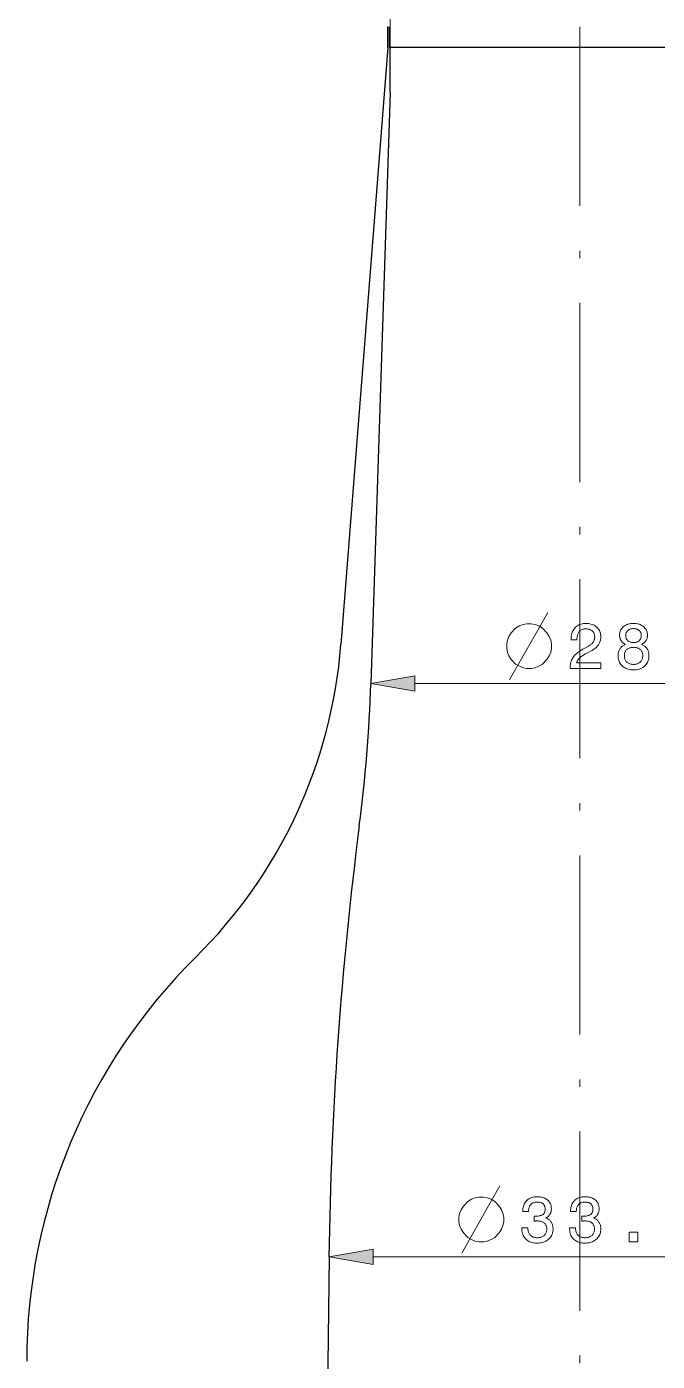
# Model space of a CAD drawing. Extents: x 0 to 297, y 0 to 562.
# Drawn here: x 116.5 to 158.7, y 285.5 to 374.9 of the extents above; entities that cross this region are included whole.
import ezdxf

# ---------------------------------------------------------------- set-up
doc = ezdxf.new("R2010")
doc.units = 0
doc.linetypes.add('DASHDOT', pattern=[18.5, 12, -3, 0.5, -3])

msp = doc.modelspace()

# ---------------------------------------------------------------- linework, layer by layer
at = {"color": 7, "lineweight": 13}
for p, q in [((140.802, 373.509), (140.802, 403.662)), ((142.456, 330.909), (164.547, 330.909)), ((139.656, 292.509), (167.347, 292.509))]:
    msp.add_line(p, q, dxfattribs=at)
at = {"color": 7, "linetype": 'DASHDOT', "lineweight": 13}
msp.add_line((153.502, 393.394), (153.502, 102.364), dxfattribs=at)
at = {"color": 7, "lineweight": 30, "ltscale": 0.035001}
msp.add_line((140.652, 373.509), (140.652, 374.909), dxfattribs=at)
at = {"color": 7, "lineweight": 30, "ltscale": 0.034709}
msp.add_line((140.752, 373.509), (140.752, 374.897), dxfattribs=at)
at = {"color": 7, "lineweight": 30}
for p, q in [((140.652, 373.509), (137.502, 333.509)), ((166.252, 373.509), (140.752, 373.509)), ((166.202, 373.509), (140.802, 373.509)), ((140.802, 370.509), (139.502, 330.909)), ((136.702, 292.509), (135.702, 209.509))]:
    msp.add_line(p, q, dxfattribs=at)
at = {"color": 7, "lineweight": 30, "ltscale": 0.075}
msp.add_line((140.802, 370.509), (140.802, 373.509), dxfattribs=at)
at = {"color": 7, "lineweight": 13}
for points in [[(148.802, 331.159), (150.502, 334.159), (151.352, 335.659)], [(145.603, 292.759), (147.303, 295.759), (148.153, 297.259)]]:
    msp.add_lwpolyline(points, dxfattribs=at)
for points in [[(150.252, 334.909), (149.952, 334.909), (149.702, 334.859), (149.452, 334.759), (149.202, 334.609), (148.902, 334.309), (148.752, 334.059), (148.652, 333.809), (148.602, 333.559), (148.602, 333.259), (148.652, 333.009), (148.752, 332.759), (148.902, 332.509), (149.202, 332.209), (149.452, 332.059), (149.702, 331.959), (149.952, 331.909), (150.252, 331.909), (150.502, 331.959), (150.752, 332.059), (151.002, 332.209), (151.302, 332.509), (151.452, 332.759), (151.552, 333.009), (151.602, 333.259), (151.602, 333.559), (151.552, 333.809), (151.452, 334.059), (151.302, 334.309), (151.002, 334.609), (150.752, 334.759), (150.502, 334.859)], [(152.849, 331.909), (152.849, 331.921), (152.851, 332.009), (152.857, 332.093), (152.868, 332.175), (152.882, 332.254), (152.901, 332.329), (152.923, 332.402), (152.95, 332.472), (152.981, 332.539), (153.016, 332.603), (153.056, 332.664), (153.1, 332.724), (153.152, 332.784), (153.21, 332.843), (153.274, 332.902), (153.346, 332.961), (153.423, 333.021), (153.508, 333.079), (153.599, 333.138), (153.697, 333.197), (153.802, 333.256), (154.057, 333.395), (154.102, 333.42), (154.144, 333.446), (154.184, 333.472), (154.221, 333.499), (154.256, 333.527), (154.288, 333.555), (154.318, 333.584), (154.345, 333.613), (154.37, 333.644), (154.392, 333.674), (154.412, 333.706), (154.43, 333.738), (154.446, 333.772), (154.46, 333.807), (154.471, 333.843), (154.481, 333.88), (154.488, 333.918), (154.493, 333.957), (154.497, 333.997), (154.498, 334.038), (154.496, 334.085), (154.491, 334.13), (154.483, 334.173), (154.472, 334.214), (154.457, 334.253), (154.439, 334.291), (154.418, 334.327), (154.393, 334.36), (154.365, 334.392), (154.334, 334.423), (154.3, 334.451), (154.264, 334.475), (154.226, 334.497), (154.186, 334.516), (154.143, 334.533), (154.098, 334.546), (154.051, 334.556), (154.002, 334.563), (153.951, 334.568), (153.897, 334.569), (153.844, 334.567), (153.793, 334.562), (153.744, 334.552), (153.698, 334.54), (153.654, 334.523), (153.612, 334.502), (153.572, 334.478), (153.535, 334.45), (153.5, 334.419), (153.468, 334.384), (153.438, 334.345), (153.411, 334.304), (153.388, 334.26), (153.367, 334.213), (153.35, 334.163), (153.336, 334.111), (153.325, 334.056), (153.317, 333.998), (153.312, 333.937), (153.311, 333.873), (153.311, 333.838), (152.919, 333.838), (152.919, 333.899), (152.921, 333.992), (152.929, 334.081), (152.943, 334.166), (152.962, 334.247), (152.986, 334.324), (153.016, 334.397), (153.051, 334.466), (153.091, 334.532), (153.137, 334.593), (153.188, 334.65), (153.244, 334.703), (153.304, 334.75), (153.368, 334.792), (153.435, 334.828), (153.506, 334.858), (153.581, 334.883), (153.66, 334.903), (153.743, 334.917), (153.83, 334.925), (153.92, 334.928), (154.007, 334.925), (154.09, 334.918), (154.17, 334.905), (154.247, 334.888), (154.32, 334.866), (154.39, 334.839), (154.457, 334.807), (154.52, 334.77), (154.579, 334.728), (154.636, 334.681), (154.688, 334.63), (154.734, 334.576), (154.775, 334.519), (154.81, 334.459), (154.841, 334.396), (154.865, 334.33), (154.884, 334.26), (154.898, 334.188), (154.906, 334.112), (154.909, 334.034), (154.907, 333.973), (154.902, 333.913), (154.894, 333.855), (154.883, 333.798), (154.869, 333.743), (154.851, 333.69), (154.83, 333.638), (154.806, 333.587), (154.779, 333.538), (154.749, 333.491), (154.715, 333.445), (154.678, 333.4), (154.637, 333.357), (154.593, 333.314), (154.546, 333.273), (154.496, 333.234), (154.442, 333.195), (154.384, 333.158), (154.324, 333.122), (154.259, 333.087), (154.006, 332.959), (153.936, 332.921), (153.87, 332.885), (153.808, 332.849), (153.751, 332.814), (153.697, 332.78), (153.647, 332.746), (153.601, 332.713), (153.56, 332.681), (153.522, 332.65), (153.489, 332.619), (153.459, 332.588), (153.43, 332.557), (153.404, 332.525), (153.38, 332.492), (153.358, 332.458), (153.339, 332.424), (153.321, 332.389), (153.306, 332.353), (153.292, 332.317), (153.281, 332.28), (154.909, 332.28), (154.909, 331.909)], [(156.564, 333.524), (156.525, 333.542), (156.488, 333.562), (156.454, 333.584), (156.421, 333.607), (156.39, 333.63), (156.362, 333.656), (156.335, 333.682), (156.31, 333.71), (156.287, 333.74), (156.266, 333.77), (156.248, 333.802), (156.231, 333.835), (156.216, 333.87), (156.203, 333.906), (156.192, 333.944), (156.183, 333.983), (156.176, 334.024), (156.171, 334.066), (156.168, 334.109), (156.167, 334.154), (156.17, 334.221), (156.178, 334.286), (156.191, 334.348), (156.209, 334.408), (156.232, 334.465), (156.26, 334.52), (156.294, 334.572), (156.333, 334.621), (156.377, 334.668), (156.426, 334.713), (156.479, 334.753), (156.535, 334.79), (156.595, 334.822), (156.657, 334.85), (156.723, 334.874), (156.792, 334.893), (156.864, 334.908), (156.939, 334.919), (157.018, 334.925), (157.099, 334.928), (157.181, 334.925), (157.26, 334.919), (157.335, 334.908), (157.407, 334.893), (157.476, 334.874), (157.542, 334.85), (157.605, 334.822), (157.664, 334.79), (157.72, 334.753), (157.773, 334.713), (157.821, 334.668), (157.865, 334.621), (157.903, 334.572), (157.937, 334.52), (157.965, 334.465), (157.988, 334.408), (158.006, 334.348), (158.019, 334.286), (158.026, 334.221), (158.029, 334.154), (158.028, 334.109), (158.025, 334.065), (158.02, 334.023), (158.013, 333.982), (158.005, 333.943), (157.994, 333.905), (157.981, 333.868), (157.967, 333.833), (157.95, 333.8), (157.932, 333.768), (157.912, 333.738), (157.889, 333.708), (157.864, 333.681), (157.838, 333.654), (157.809, 333.629), (157.778, 333.605), (157.746, 333.583), (157.711, 333.562), (157.674, 333.542), (157.635, 333.524), (157.683, 333.504), (157.729, 333.482), (157.772, 333.459), (157.813, 333.433), (157.851, 333.406), (157.887, 333.377), (157.921, 333.345), (157.952, 333.312), (157.98, 333.276), (158.007, 333.239), (158.031, 333.2), (158.052, 333.159), (158.071, 333.116), (158.087, 333.072), (158.101, 333.025), (158.112, 332.978), (158.121, 332.928), (158.127, 332.877), (158.131, 332.824), (158.132, 332.769), (158.129, 332.684), (158.121, 332.603), (158.107, 332.525), (158.088, 332.451), (158.062, 332.38), (158.032, 332.313), (157.995, 332.249), (157.953, 332.189), (157.906, 332.133), (157.853, 332.079), (157.795, 332.031), (157.733, 331.987), (157.668, 331.948), (157.598, 331.915), (157.525, 331.886), (157.447, 331.863), (157.366, 331.845), (157.281, 331.832), (157.192, 331.825), (157.099, 331.822), (157.006, 331.825), (156.917, 331.832), (156.832, 331.845), (156.751, 331.863), (156.674, 331.886), (156.601, 331.915), (156.531, 331.948), (156.466, 331.987), (156.404, 332.031), (156.347, 332.079), (156.294, 332.133), (156.246, 332.189), (156.205, 332.249), (156.168, 332.313), (156.138, 332.38), (156.113, 332.451), (156.093, 332.525), (156.079, 332.603), (156.071, 332.684), (156.068, 332.769), (156.07, 332.824), (156.073, 332.877), (156.08, 332.928), (156.088, 332.978), (156.1, 333.025), (156.113, 333.072), (156.13, 333.116), (156.149, 333.159), (156.17, 333.2), (156.194, 333.239), (156.22, 333.276), (156.249, 333.312), (156.28, 333.345), (156.313, 333.377), (156.349, 333.406), (156.387, 333.433), (156.428, 333.459), (156.471, 333.482), (156.516, 333.504)], [(156.578, 334.12), (156.58, 334.078), (156.584, 334.038), (156.591, 333.999), (156.601, 333.962), (156.614, 333.926), (156.63, 333.892), (156.648, 333.86), (156.67, 333.83), (156.694, 333.801), (156.721, 333.774), (156.75, 333.75), (156.781, 333.727), (156.815, 333.708), (156.85, 333.691), (156.887, 333.676), (156.925, 333.665), (156.966, 333.655), (157.009, 333.649), (157.053, 333.645), (157.099, 333.644), (157.146, 333.645), (157.191, 333.649), (157.234, 333.655), (157.274, 333.665), (157.313, 333.676), (157.351, 333.691), (157.386, 333.708), (157.419, 333.727), (157.45, 333.75), (157.48, 333.774), (157.507, 333.801), (157.531, 333.83), (157.552, 333.86), (157.571, 333.892), (157.586, 333.926), (157.599, 333.962), (157.609, 333.999), (157.616, 334.038), (157.621, 334.078), (157.622, 334.12), (157.621, 334.162), (157.616, 334.202), (157.61, 334.241), (157.6, 334.277), (157.587, 334.312), (157.572, 334.345), (157.554, 334.376), (157.533, 334.406), (157.509, 334.433), (157.483, 334.459), (157.454, 334.482), (157.423, 334.503), (157.39, 334.521), (157.355, 334.537), (157.317, 334.551), (157.278, 334.562), (157.236, 334.571), (157.193, 334.577), (157.147, 334.581), (157.099, 334.582), (157.052, 334.581), (157.006, 334.577), (156.963, 334.571), (156.922, 334.562), (156.883, 334.551), (156.845, 334.537), (156.81, 334.521), (156.777, 334.503), (156.746, 334.482), (156.718, 334.459), (156.691, 334.433), (156.668, 334.406), (156.647, 334.376), (156.629, 334.345), (156.613, 334.312), (156.601, 334.277), (156.591, 334.241), (156.584, 334.202), (156.58, 334.162)], [(156.484, 332.777), (156.485, 332.724), (156.49, 332.672), (156.499, 332.623), (156.51, 332.576), (156.525, 332.532), (156.543, 332.49), (156.565, 332.45), (156.59, 332.412), (156.618, 332.377), (156.649, 332.344), (156.683, 332.314), (156.72, 332.287), (156.759, 332.263), (156.801, 332.242), (156.844, 332.225), (156.891, 332.21), (156.939, 332.199), (156.99, 332.191), (157.043, 332.186), (157.099, 332.185), (157.155, 332.186), (157.209, 332.191), (157.26, 332.199), (157.309, 332.21), (157.356, 332.225), (157.4, 332.242), (157.441, 332.263), (157.48, 332.287), (157.517, 332.314), (157.551, 332.344), (157.583, 332.377), (157.611, 332.412), (157.636, 332.45), (157.657, 332.49), (157.676, 332.532), (157.69, 332.576), (157.702, 332.623), (157.71, 332.672), (157.715, 332.724), (157.717, 332.777), (157.715, 332.827), (157.71, 332.875), (157.702, 332.921), (157.691, 332.964), (157.676, 333.006), (157.658, 333.045), (157.636, 333.082), (157.612, 333.117), (157.584, 333.15), (157.552, 333.181), (157.518, 333.209), (157.482, 333.234), (157.443, 333.257), (157.401, 333.276), (157.357, 333.292), (157.31, 333.306), (157.261, 333.316), (157.21, 333.324), (157.156, 333.328), (157.099, 333.33), (157.043, 333.328), (156.989, 333.324), (156.938, 333.316), (156.889, 333.306), (156.843, 333.292), (156.799, 333.276), (156.758, 333.257), (156.719, 333.234), (156.682, 333.209), (156.648, 333.181), (156.617, 333.15), (156.589, 333.117), (156.564, 333.082), (156.543, 333.045), (156.525, 333.006), (156.51, 332.964), (156.498, 332.921), (156.49, 332.875), (156.485, 332.827)], [(142.456, 331.43), (139.502, 330.909), (142.456, 330.388)], [(147.053, 296.509), (146.753, 296.509), (146.503, 296.459), (146.253, 296.359), (146.003, 296.209), (145.703, 295.909), (145.553, 295.659), (145.453, 295.409), (145.403, 295.159), (145.403, 294.859), (145.453, 294.609), (145.553, 294.359), (145.703, 294.109), (146.003, 293.809), (146.253, 293.659), (146.503, 293.559), (146.753, 293.509), (147.053, 293.509), (147.303, 293.559), (147.553, 293.659), (147.803, 293.809), (148.103, 294.109), (148.253, 294.359), (148.353, 294.609), (148.403, 294.859), (148.403, 295.159), (148.353, 295.409), (148.253, 295.659), (148.103, 295.909), (147.803, 296.209), (147.553, 296.359), (147.303, 296.459)], [(149.614, 294.449), (150.012, 294.449), (150.015, 294.387), (150.021, 294.328), (150.031, 294.272), (150.043, 294.219), (150.059, 294.168), (150.078, 294.121), (150.1, 294.076), (150.126, 294.034), (150.154, 293.995), (150.186, 293.959), (150.221, 293.926), (150.259, 293.896), (150.299, 293.87), (150.342, 293.847), (150.387, 293.828), (150.435, 293.813), (150.486, 293.8), (150.54, 293.792), (150.596, 293.787), (150.655, 293.785), (150.713, 293.786), (150.768, 293.791), (150.821, 293.799), (150.871, 293.81), (150.919, 293.824), (150.964, 293.842), (151.007, 293.862), (151.047, 293.886), (151.085, 293.913), (151.12, 293.943), (151.152, 293.976), (151.181, 294.011), (151.207, 294.048), (151.229, 294.088), (151.247, 294.131), (151.263, 294.175), (151.275, 294.222), (151.283, 294.271), (151.288, 294.323), (151.29, 294.377), (151.288, 294.426), (151.283, 294.473), (151.275, 294.518), (151.263, 294.56), (151.248, 294.6), (151.229, 294.638), (151.208, 294.674), (151.183, 294.708), (151.154, 294.739), (151.122, 294.768), (151.087, 294.795), (151.05, 294.819), (151.009, 294.84), (150.966, 294.858), (150.921, 294.873), (150.872, 294.886), (150.821, 294.896), (150.767, 294.903), (150.71, 294.907), (150.651, 294.908), (150.643, 294.908), (150.634, 294.908), (150.625, 294.908), (150.617, 294.908), (150.608, 294.908), (150.599, 294.908), (150.59, 294.907), (150.581, 294.907), (150.572, 294.907), (150.562, 294.906), (150.553, 294.906), (150.543, 294.905), (150.532, 294.905), (150.521, 294.904), (150.509, 294.904), (150.496, 294.903), (150.483, 294.902), (150.469, 294.902), (150.455, 294.901), (150.44, 294.9), (150.44, 295.239), (150.449, 295.239), (150.459, 295.239), (150.468, 295.238), (150.477, 295.238), (150.486, 295.238), (150.494, 295.237), (150.503, 295.237), (150.512, 295.237), (150.52, 295.237), (150.529, 295.236), (150.537, 295.236), (150.545, 295.236), (150.553, 295.236), (150.561, 295.236), (150.569, 295.236), (150.577, 295.235), (150.585, 295.235), (150.592, 295.235), (150.6, 295.235), (150.607, 295.235), (150.663, 295.236), (150.717, 295.24), (150.768, 295.246), (150.815, 295.254), (150.86, 295.264), (150.902, 295.277), (150.94, 295.292), (150.976, 295.309), (151.008, 295.328), (151.038, 295.35), (151.064, 295.374), (151.088, 295.401), (151.109, 295.43), (151.128, 295.461), (151.143, 295.495), (151.156, 295.532), (151.165, 295.57), (151.172, 295.612), (151.177, 295.655), (151.178, 295.701), (151.177, 295.746), (151.173, 295.788), (151.166, 295.828), (151.156, 295.866), (151.144, 295.902), (151.129, 295.936), (151.111, 295.968), (151.091, 295.998), (151.068, 296.026), (151.042, 296.051), (151.014, 296.074), (150.983, 296.095), (150.95, 296.113), (150.914, 296.129), (150.876, 296.143), (150.836, 296.154), (150.793, 296.162), (150.748, 296.169), (150.701, 296.172), (150.651, 296.173), (150.595, 296.172), (150.542, 296.167), (150.491, 296.159), (150.444, 296.147), (150.399, 296.133), (150.357, 296.115), (150.317, 296.094), (150.281, 296.07), (150.247, 296.042), (150.216, 296.011), (150.187, 295.977), (150.162, 295.94), (150.14, 295.9), (150.121, 295.857), (150.104, 295.811), (150.091, 295.762), (150.08, 295.709), (150.073, 295.654), (150.069, 295.596), (150.067, 295.535), (149.683, 295.535), (149.683, 295.564), (149.686, 295.65), (149.694, 295.733), (149.706, 295.812), (149.724, 295.888), (149.747, 295.96), (149.776, 296.028), (149.809, 296.093), (149.847, 296.154), (149.891, 296.212), (149.939, 296.266), (149.992, 296.316), (150.049, 296.36), (150.109, 296.4), (150.173, 296.433), (150.24, 296.462), (150.311, 296.486), (150.385, 296.504), (150.463, 296.517), (150.545, 296.525), (150.63, 296.528), (150.72, 296.525), (150.805, 296.519), (150.887, 296.508), (150.965, 296.494), (151.038, 296.474), (151.107, 296.451), (151.172, 296.423), (151.233, 296.391), (151.29, 296.355), (151.342, 296.315), (151.391, 296.27), (151.434, 296.223), (151.472, 296.172), (151.504, 296.117), (151.532, 296.06), (151.555, 295.998), (151.573, 295.934), (151.585, 295.866), (151.593, 295.795), (151.595, 295.72), (151.595, 295.677), (151.592, 295.636), (151.587, 295.596), (151.58, 295.557), (151.572, 295.519), (151.561, 295.482), (151.548, 295.447), (151.534, 295.413), (151.518, 295.38), (151.5, 295.349), (151.479, 295.319), (151.458, 295.29), (151.434, 295.263), (151.408, 295.238), (151.381, 295.214), (151.351, 295.191), (151.32, 295.17), (151.287, 295.15), (151.253, 295.132), (151.216, 295.115), (151.263, 295.096), (151.308, 295.076), (151.351, 295.053), (151.391, 295.028), (151.429, 295.002), (151.465, 294.973), (151.498, 294.943), (151.529, 294.91), (151.558, 294.875), (151.584, 294.839), (151.608, 294.801), (151.629, 294.76), (151.648, 294.719), (151.664, 294.675), (151.678, 294.63), (151.689, 294.583), (151.698, 294.534), (151.704, 294.483), (151.708, 294.431), (151.709, 294.377), (151.706, 294.292), (151.698, 294.211), (151.683, 294.133), (151.662, 294.059), (151.636, 293.988), (151.603, 293.92), (151.565, 293.856), (151.52, 293.795), (151.47, 293.738), (151.414, 293.684), (151.353, 293.634), (151.288, 293.589), (151.22, 293.55), (151.147, 293.516), (151.071, 293.488), (150.99, 293.464), (150.906, 293.446), (150.818, 293.433), (150.726, 293.425), (150.63, 293.422), (150.539, 293.425), (150.452, 293.433), (150.369, 293.447), (150.289, 293.466), (150.213, 293.49), (150.141, 293.52), (150.073, 293.555), (150.008, 293.596), (149.947, 293.642), (149.89, 293.694), (149.837, 293.75), (149.791, 293.81), (149.749, 293.874), (149.713, 293.941), (149.683, 294.011), (149.658, 294.086), (149.639, 294.164), (149.625, 294.245), (149.617, 294.331), (149.614, 294.419)], [(152.812, 294.449), (153.21, 294.449), (153.213, 294.387), (153.219, 294.328), (153.229, 294.272), (153.241, 294.219), (153.257, 294.168), (153.276, 294.121), (153.298, 294.076), (153.324, 294.034), (153.352, 293.995), (153.384, 293.959), (153.419, 293.926), (153.457, 293.896), (153.497, 293.87), (153.54, 293.847), (153.585, 293.828), (153.634, 293.813), (153.685, 293.8), (153.738, 293.792), (153.794, 293.787), (153.853, 293.785), (153.911, 293.786), (153.966, 293.791), (154.019, 293.799), (154.069, 293.81), (154.117, 293.824), (154.162, 293.842), (154.205, 293.862), (154.245, 293.886), (154.283, 293.913), (154.318, 293.943), (154.351, 293.976), (154.379, 294.011), (154.405, 294.048), (154.427, 294.088), (154.446, 294.131), (154.461, 294.175), (154.473, 294.222), (154.481, 294.271), (154.486, 294.323), (154.488, 294.377), (154.486, 294.426), (154.481, 294.473), (154.473, 294.518), (154.461, 294.56), (154.446, 294.6), (154.428, 294.638), (154.406, 294.674), (154.381, 294.708), (154.352, 294.739), (154.32, 294.768), (154.285, 294.795), (154.248, 294.819), (154.208, 294.84), (154.165, 294.858), (154.119, 294.873), (154.07, 294.886), (154.019, 294.896), (153.965, 294.903), (153.909, 294.907), (153.849, 294.908), (153.841, 294.908), (153.832, 294.908), (153.824, 294.908), (153.815, 294.908), (153.806, 294.908), (153.797, 294.908), (153.788, 294.907), (153.779, 294.907), (153.77, 294.907), (153.761, 294.906), (153.751, 294.906), (153.741, 294.905), (153.73, 294.905), (153.719, 294.904), (153.707, 294.904), (153.694, 294.903), (153.681, 294.902), (153.668, 294.902), (153.653, 294.901), (153.638, 294.9), (153.638, 295.239), (153.648, 295.239), (153.657, 295.239), (153.666, 295.238), (153.675, 295.238), (153.684, 295.238), (153.693, 295.237), (153.701, 295.237), (153.71, 295.237), (153.718, 295.237), (153.727, 295.236), (153.735, 295.236), (153.744, 295.236), (153.752, 295.236), (153.76, 295.236), (153.767, 295.236), (153.775, 295.235), (153.783, 295.235), (153.79, 295.235), (153.798, 295.235), (153.805, 295.235), (153.862, 295.236), (153.915, 295.24), (153.966, 295.246), (154.014, 295.254), (154.058, 295.264), (154.1, 295.277), (154.138, 295.292), (154.174, 295.309), (154.206, 295.328), (154.236, 295.35), (154.263, 295.374), (154.287, 295.401), (154.308, 295.43), (154.326, 295.461), (154.341, 295.495), (154.354, 295.532), (154.364, 295.57), (154.371, 295.612), (154.375, 295.655), (154.376, 295.701), (154.375, 295.746), (154.371, 295.788), (154.364, 295.828), (154.354, 295.866), (154.342, 295.902), (154.327, 295.936), (154.31, 295.968), (154.289, 295.998), (154.266, 296.026), (154.24, 296.051), (154.212, 296.074), (154.181, 296.095), (154.148, 296.113), (154.112, 296.129), (154.074, 296.143), (154.034, 296.154), (153.992, 296.162), (153.946, 296.169), (153.899, 296.172), (153.849, 296.173), (153.793, 296.172), (153.74, 296.167), (153.69, 296.159), (153.642, 296.147), (153.597, 296.133), (153.555, 296.115), (153.515, 296.094), (153.479, 296.07), (153.445, 296.042), (153.414, 296.011), (153.386, 295.977), (153.36, 295.94), (153.338, 295.9), (153.319, 295.857), (153.302, 295.811), (153.289, 295.762), (153.279, 295.709), (153.271, 295.654), (153.267, 295.596), (153.265, 295.535), (152.882, 295.535), (152.882, 295.564), (152.884, 295.65), (152.892, 295.733), (152.905, 295.812), (152.922, 295.888), (152.946, 295.96), (152.974, 296.028), (153.007, 296.093), (153.045, 296.154), (153.089, 296.212), (153.138, 296.266), (153.191, 296.316), (153.247, 296.36), (153.307, 296.4), (153.371, 296.433), (153.438, 296.462), (153.509, 296.486), (153.584, 296.504), (153.661, 296.517), (153.743, 296.525), (153.828, 296.528), (153.918, 296.525), (154.004, 296.519), (154.085, 296.508), (154.163, 296.494), (154.236, 296.474), (154.305, 296.451), (154.37, 296.423), (154.431, 296.391), (154.488, 296.355), (154.541, 296.315), (154.589, 296.27), (154.632, 296.223), (154.67, 296.172), (154.703, 296.117), (154.73, 296.06), (154.753, 295.998), (154.771, 295.934), (154.784, 295.866), (154.791, 295.795), (154.794, 295.72), (154.793, 295.677), (154.79, 295.636), (154.785, 295.596), (154.778, 295.557), (154.77, 295.519), (154.759, 295.482), (154.747, 295.447), (154.732, 295.413), (154.716, 295.38), (154.698, 295.349), (154.678, 295.319), (154.656, 295.29), (154.632, 295.263), (154.606, 295.238), (154.579, 295.214), (154.55, 295.191), (154.519, 295.17), (154.486, 295.15), (154.451, 295.132), (154.414, 295.115), (154.462, 295.096), (154.506, 295.076), (154.549, 295.053), (154.589, 295.028), (154.627, 295.002), (154.663, 294.973), (154.696, 294.943), (154.727, 294.91), (154.756, 294.875), (154.782, 294.839), (154.806, 294.801), (154.827, 294.76), (154.846, 294.719), (154.862, 294.675), (154.876, 294.63), (154.887, 294.583), (154.896, 294.534), (154.902, 294.483), (154.906, 294.431), (154.908, 294.377), (154.905, 294.292), (154.896, 294.211), (154.881, 294.133), (154.86, 294.059), (154.834, 293.988), (154.801, 293.92), (154.763, 293.856), (154.719, 293.795), (154.668, 293.738), (154.612, 293.684), (154.551, 293.634), (154.487, 293.589), (154.418, 293.55), (154.345, 293.516), (154.269, 293.488), (154.188, 293.464), (154.104, 293.446), (154.016, 293.433), (153.924, 293.425), (153.828, 293.422), (153.737, 293.425), (153.65, 293.433), (153.567, 293.447), (153.487, 293.466), (153.411, 293.49), (153.339, 293.52), (153.271, 293.555), (153.206, 293.596), (153.145, 293.642), (153.088, 293.694), (153.036, 293.75), (152.989, 293.81), (152.947, 293.874), (152.911, 293.941), (152.881, 294.011), (152.856, 294.086), (152.837, 294.164), (152.823, 294.245), (152.815, 294.331), (152.812, 294.419)], [(156.801, 293.509), (156.801, 294.152), (157.397, 294.152), (157.397, 293.509)], [(139.656, 293.03), (136.702, 292.509), (139.656, 291.988)]]:
    msp.add_lwpolyline(points, close=True, dxfattribs=at)
at = {"color": 7, "lineweight": 30}
for centre, radius, start, end in [((104.51, 336.107), 33.094, 314.62608, 355.49723), ((39.556, 334.19), 100, 352.64463, 358.11975), ((385.69, 289.509), 249.007, 172.64463, 179.30972), ((154.452, 285.509), 38, 134.62605, 179.99999)]:
    msp.add_arc(centre, radius, start, end, dxfattribs=at)
at = {"color": 7, "lineweight": 13}
for points in [[(142.456, 331.43), (139.502, 330.909), (142.456, 331.43), (142.456, 330.388)], [(139.656, 293.03), (136.702, 292.509), (139.656, 293.03), (139.656, 291.988)]]:
    msp.add_solid(points, dxfattribs=at)

doc.saveas('drawing.dxf')
